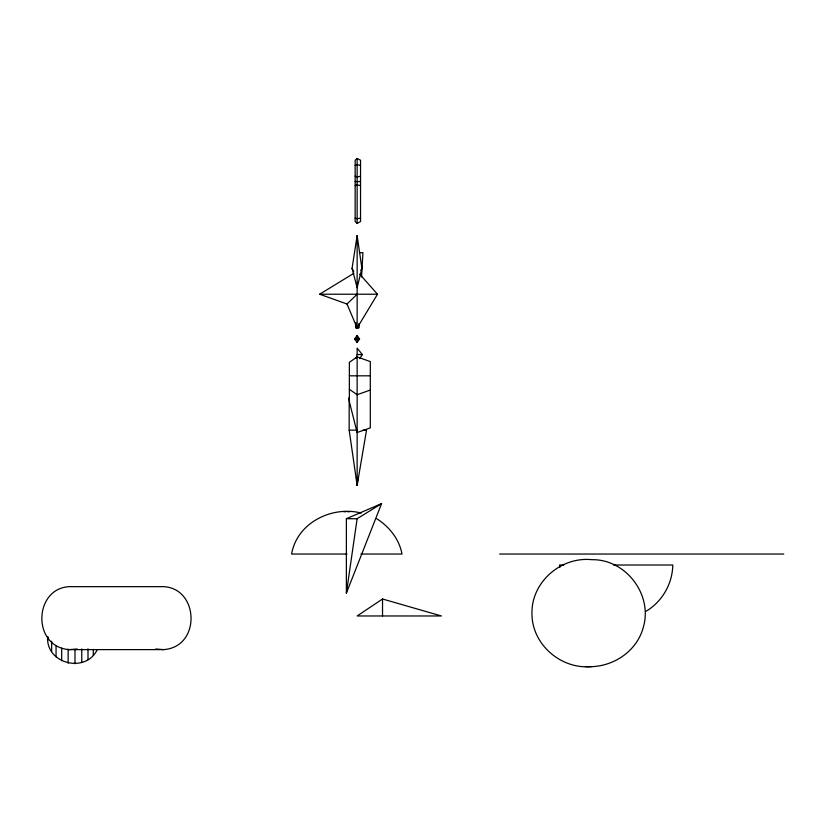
<?xml version="1.0" encoding="UTF-8"?>
<svg xmlns="http://www.w3.org/2000/svg" width="825" height="825" viewBox="0 0 825 825"><rect width="100%" height="100%" fill="white"/><g stroke="black" fill="none" stroke-linecap="round" stroke-linejoin="round"><path stroke-width="1.24" d="M358.957 324.06L358.741 327.886L355.946 327.886L356.008 324.06M361.587 276.901L362.928 252.677L359.463 252.677M349.398 400.228L349.171 397.691L349.171 430.155L357.142 485.317L357.957 477.706M346.376 593.123L357.142 518.719L381.573 503.632L346.376 593.123L346.376 518.719L381.573 503.632M352.058 268.403L357.142 235.579L361.897 268.342L357.142 287.657L352.058 268.403L353.76 271.456M356.452 477.706L357.142 485.317L366.527 430.155L363.01 430.155M356.101 358.122L357.142 354.554L357.142 348.171L362.33 354.554L359.659 358.638M360.834 270.383L361.897 268.342M353.935 273.261L319.646 294.226L346.985 304.002L357.142 327.948L377.499 294.226L359.69 274.158M357.142 342.499L359.545 339.003L357.142 335.517L354.575 339.003L357.142 342.499L357.142 335.517M47.561 638.509C47.468 664.455 86.285 673.159 97.216 649.605M346.985 304.002L357.142 294.226M357.142 158.452L355.152 160.256L355.152 221.543L357.142 223.358L360.535 221.574L360.535 160.225L357.142 158.452L357.142 223.358M646.078 611.294C662.207 601.611 672.468 583.822 672.788 565.012L613.491 565.012M357.142 356.916L349.367 362.33L349.367 401.744L357.142 432.527L370.312 427.855L370.312 361.587L357.142 356.916L357.142 485.317M382.532 599.002L357.142 615.966L441.396 615.966L382.532 599.002L382.532 615.966M355.152 165.433L357.142 164.68L360.535 165.423M355.152 185.625L357.142 184.882L360.535 185.615M370.312 390.05L357.142 394.721L349.367 389.307M360.535 176.189L357.142 177.086L355.152 176.179M163.463 649.615C202.166 647.243 199.237 584.76 160.246 586.668L72.652 586.668C33.66 584.76 30.731 647.243 69.434 649.615L163.463 649.615L155.698 648.986M360.535 218.171L357.142 218.708L355.152 218.161M361.34 513.067C331.928 505.529 297 522.73 291.596 554.039L346.995 554.039M347.872 511.861L350.027 511.582M585.358 666.548C610.902 668.518 636.787 652.441 643.417 626.948C652.781 594.423 625.67 559.051 591.824 559.68C561.134 556.462 531.558 581.883 531.95 613.119C531.558 644.346 561.134 669.766 591.824 666.548M69.434 649.615L77.199 648.986M360.535 181.552L355.152 181.552M319.646 294.226L377.499 294.226M354.575 339.003L359.545 339.003M357.142 354.554L362.33 354.554M349.367 375.818L370.312 375.818M349.171 430.155L357.142 430.155M346.376 518.719L357.142 518.719M360.886 554.039L401.992 554.039C399.31 539.261 389.287 526.659 376.736 518.739M499.672 554.039L783.75 554.039M563.764 565.012L559.494 565.012L559.824 567.528M343.561 511.582L345.716 511.861M47.561 637.075L48.17 639.839M47.747 636.415L48.17 638.901M358.658 324.06L358.741 327.886M355.843 322.792L355.946 327.886M357.142 235.579L357.142 327.948M93.266 649.388L93.266 655.246M87.997 648.759L87.997 659.67M81.768 648.924L81.768 662.578M74.992 649.492L74.992 663.764M68.145 649.203L68.145 663.156M61.689 648.068L61.689 660.794M56.059 646.181L56.059 656.834M51.655 641.19L51.655 651.554"/></g></svg>
